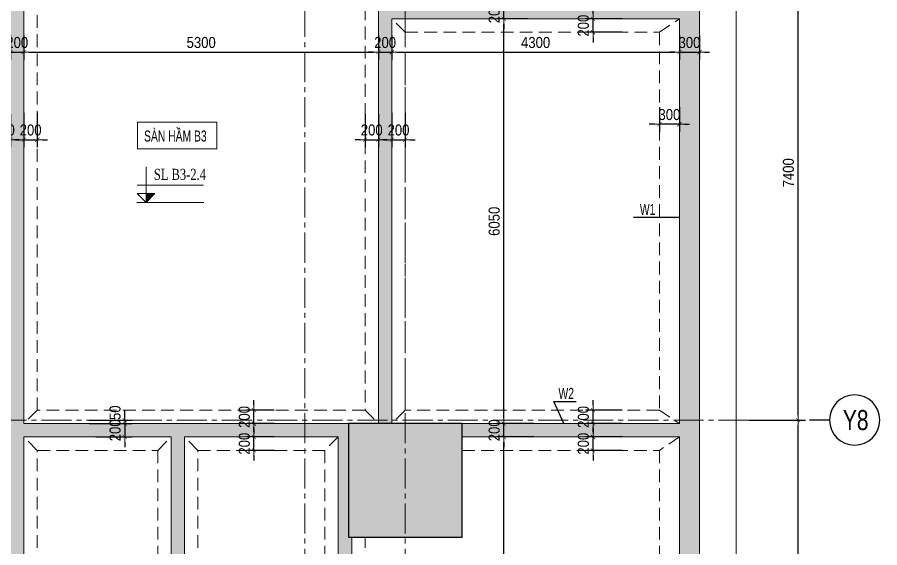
# Model space of a CAD drawing. Extents: x 512210 to 544733856, y -92216 to 2317910607.
# Drawn here: x 525969 to 538864, y -65683 to -57752 of the extents above; entities that cross this region are included whole.
import ezdxf
from ezdxf.enums import TextEntityAlignment as Align

# ---------------------------------------------------------------- set-up
doc = ezdxf.new("R2010")
doc.units = 0
doc.header["$LTSCALE"] = 300
doc.header["$MEASUREMENT"] = 0
doc.linetypes.add('CENTER2', pattern=[1.125, 0.75, -0.125, 0.125, -0.125])
doc.linetypes.add('HIDDEN2', pattern=[4.7625, 3.175, -1.5875])
doc.layers.get('0').update_dxf_attribs({"linetype": 'CONTINUOUS'})
doc.layers.get('DEFPOINTS').update_dxf_attribs({"linetype": 'CONTINUOUS'})
for name, color, linetype, lineweight in [('00-TT.Dim', 8, 'CONTINUOUS', 13), ('3-TEXT', 3, 'CONTINUOUS', 20), ('9', 252, 'CONTINUOUS', 9), ('NDC_S_AXIS', 5, 'CENTER2', 15), ('NDC_S_BEAM', 3, 'HIDDEN2', 20), ('NDC_S_DIM', 1, 'CONTINUOUS', 15), ('NDC_S_HATCH COLUMN AND WALL', 251, 'CONTINUOUS', 13), ('NDC_S_HATCH MATERIAL', 8, 'CONTINUOUS', 13), ('NDC_S_HIDDEN', 8, 'HIDDEN2', 20), ('NDC_S_SLAB', 2, 'CONTINUOUS', 18), ('Text chu', 2, 'CONTINUOUS', 25)]:
    doc.layers.add(name, color=color, linetype=linetype, lineweight=lineweight)
doc.layers.add('A-SYM', color=7, linetype='CONTINUOUS')
doc.layers.add('X-COL-B3$0$A-COL', color=2, linetype='CONTINUOUS')
doc.styles.add('02. TT-ArialS', font='3t-unicode.shx', dxfattribs={"width": 0.7})
doc.styles.add('Heerim', font='', dxfattribs={"width": 0.8})
doc.styles.add('NDC_ARIAL', font='arial.ttf', dxfattribs={"width": 0.85})
doc.styles.add('vntimeh.shx', font='vntimeh.shx', dxfattribs={"width": 0.65})
doc.styles.get('Heerim').set_extended_font_data('Dotum')
doc.dimstyles.new('NDC_1-75', dxfattribs={"dimscale": 75, "dimtxt": 2.2, "dimasz": 1, "dimexe": 1.5, "dimexo": 0, "dimgap": 0.8, "dimtad": 1, "dimdec": 0, "dimdsep": 46, "dimtxsty": 'NDC_ARIAL', "dimblk": 'DIMMARK', "dimcen": 49999.938995, "dimdle": 1.5, "dimclrd": 1, "dimclre": 1, "dimclrt": 3, "dimadec": 0, "dimazin": 0, "dimtfac": 1, "dimtdec": 0, "dimtix": 1, "dimtmove": 1, "dimatfit": 3, "dimfxl": 1, "dimarcsym": 0})

# ---------------------------------------------------------------- blocks, each defined once
blk = doc.blocks.new('DIMMARK')
at = {"layer": 'NDC_S_DIM', "color": 1}
blk.add_line((-1.5, 0), (1, 0), dxfattribs=at)
at = {"layer": 'NDC_S_DIM', "color": 2, "const_width": 0.1}
blk.add_lwpolyline([(-0.42, -0.42), (0.42, 0.42)], dxfattribs=at)
blk = doc.blocks.new('*D223')
at = {"layer": 'DEFPOINTS', "color": 0, "transparency": 16777216}
for p in [(527042, -63777), (527042, -63827), (527576, -63827)]:
    blk.add_point(p, dxfattribs=at)
at = {"layer": 'NDC_S_DIM', "color": 1, "lineweight": -2, "transparency": 16777216}
for p, q in [((527576, -63702), (527576, -63627)), ((527042, -63777), (527689, -63777)), ((527042, -63827), (527689, -63827)), ((527576, -63777), (527576, -63827)), ((527576, -63902), (527576, -63977))]:
    blk.add_line(p, q, dxfattribs=at)
at = {"layer": 'NDC_S_DIM', "color": 1, "lineweight": -2, "transparency": 16777216, "xscale": 75, "yscale": 75, "zscale": 75}
for p, rotation in [((527576, -63777), 270), ((527576, -63827), 90)]:
    blk.add_blockref('DIMMARK', p, dxfattribs=dict(at, rotation=rotation))
at = {"layer": 'NDC_S_DIM', "color": 3, "transparency": 16777216, "insert": (527432, -63664), "char_height": 165, "attachment_point": 5, "rotation": 90, "style": 'NDC_ARIAL'}
blk.add_mtext('50', dxfattribs=at)
blk = doc.blocks.new('*D224')
at = {"layer": 'DEFPOINTS', "color": 0, "transparency": 16777216}
for p in [(527042, -63827), (527144, -64027), (527576, -64027)]:
    blk.add_point(p, dxfattribs=at)
at = {"layer": 'NDC_S_DIM', "color": 1, "lineweight": -2, "transparency": 16777216}
for p, q in [((527576, -63752), (527576, -63677)), ((527042, -63827), (527689, -63827)), ((527576, -63827), (527576, -64027)), ((527144, -64027), (527689, -64027)), ((527576, -64102), (527576, -64177))]:
    blk.add_line(p, q, dxfattribs=at)
at = {"layer": 'NDC_S_DIM', "color": 1, "lineweight": -2, "transparency": 16777216, "xscale": 75, "yscale": 75, "zscale": 75}
for p, rotation in [((527576, -63827), 270), ((527576, -64027), 90)]:
    blk.add_blockref('DIMMARK', p, dxfattribs=dict(at, rotation=rotation))
at = {"layer": 'NDC_S_DIM', "color": 3, "transparency": 16777216, "insert": (527432, -63927), "char_height": 165, "attachment_point": 5, "rotation": 90, "style": 'NDC_ARIAL'}
blk.add_mtext('200', dxfattribs=at)
blk = doc.blocks.new('*D227')
at = {"layer": 'DEFPOINTS', "color": 0, "transparency": 16777216}
for p in [(535569, -59095), (535869, -59095), (535569, -59351)]:
    blk.add_point(p, dxfattribs=at)
at = {"layer": 'NDC_S_DIM', "color": 1, "lineweight": -2, "transparency": 16777216}
for p, q in [((535569, -59095), (535569, -59464)), ((535869, -59095), (535869, -59464)), ((535494, -59351), (535419, -59351)), ((535869, -59351), (535569, -59351)), ((535944, -59351), (536019, -59351))]:
    blk.add_line(p, q, dxfattribs=at)
at = {"layer": 'NDC_S_DIM', "color": 1, "lineweight": -2, "transparency": 16777216, "xscale": 75, "yscale": 75, "zscale": 75}
blk.add_blockref('DIMMARK', (535569, -59351), dxfattribs=at)
at = {"layer": 'NDC_S_DIM', "color": 1, "lineweight": -2, "transparency": 16777216, "xscale": 75, "yscale": 75, "zscale": 75, "rotation": 180}
blk.add_blockref('DIMMARK', (535869, -59351), dxfattribs=at)
at = {"layer": 'NDC_S_DIM', "color": 3, "transparency": 16777216, "insert": (535719, -59207), "char_height": 165, "attachment_point": 5, "style": 'NDC_ARIAL'}
blk.add_mtext('300', dxfattribs=at)
blk = doc.blocks.new('CT-A3')
at = {"layer": '9', "ltscale": 50}
h = blk.add_hatch(dxfattribs=at)
h.set_pattern_fill('ANSI31', color=256, scale=140.625054, style=0)
h.set_pattern_definition([(45, (-151568.963, -26075.813), (-12.4296162, 12.4296162), [])])
h.paths.add_polyline_path([(164, 160), (164, 0), (325, 160)])
for p, q in [((5, 314), (1200, 314)), ((1209, 0), (0, 0))]:
    blk.add_line(p, q, dxfattribs=at)
for points in [[(164, 643), (164, 0)], [(164, 0), (3, 160), (164, 160)], [(164, 0), (325, 160), (164, 160)]]:
    blk.add_lwpolyline(points, dxfattribs=at)
at = {"layer": '3-TEXT', "style": 'vntimeh.shx', "width": 0.75}
blk.add_attdef('CT', (305, 407), '', height=200, dxfattribs=at)
blk = doc.blocks.new('*D265')
at = {"layer": 'DEFPOINTS', "color": 0, "transparency": 16777216}
for p in [(526069, -58018), (531369, -58018), (531369, -58274)]:
    blk.add_point(p, dxfattribs=at)
at = {"layer": 'NDC_S_DIM', "color": 1, "lineweight": -2, "transparency": 16777216}
for p, q in [((526069, -58018), (526069, -58387)), ((531369, -58018), (531369, -58387)), ((526144, -58274), (531294, -58274))]:
    blk.add_line(p, q, dxfattribs=at)
at = {"layer": 'NDC_S_DIM', "color": 1, "lineweight": -2, "transparency": 16777216, "xscale": 75, "yscale": 75, "zscale": 75, "rotation": 180}
blk.add_blockref('DIMMARK', (526069, -58274), dxfattribs=at)
at = {"layer": 'NDC_S_DIM', "color": 1, "lineweight": -2, "transparency": 16777216, "xscale": 75, "yscale": 75, "zscale": 75}
blk.add_blockref('DIMMARK', (531369, -58274), dxfattribs=at)
at = {"layer": 'NDC_S_DIM', "color": 3, "transparency": 16777216, "insert": (528719, -58130), "char_height": 165, "attachment_point": 5, "style": 'NDC_ARIAL'}
blk.add_mtext('5300', dxfattribs=at)
blk = doc.blocks.new('*D266')
at = {"layer": 'DEFPOINTS', "color": 0, "transparency": 16777216}
for p in [(531369, -58018), (531569, -58023), (531569, -58274)]:
    blk.add_point(p, dxfattribs=at)
at = {"layer": 'NDC_S_DIM', "color": 1, "lineweight": -2, "transparency": 16777216}
for p, q in [((531369, -58018), (531369, -58387)), ((531569, -58023), (531569, -58387)), ((531294, -58274), (531219, -58274)), ((531369, -58274), (531569, -58274)), ((531644, -58274), (531719, -58274))]:
    blk.add_line(p, q, dxfattribs=at)
at = {"layer": 'NDC_S_DIM', "color": 1, "lineweight": -2, "transparency": 16777216, "xscale": 75, "yscale": 75, "zscale": 75}
blk.add_blockref('DIMMARK', (531369, -58274), dxfattribs=at)
at = {"layer": 'NDC_S_DIM', "color": 1, "lineweight": -2, "transparency": 16777216, "xscale": 75, "yscale": 75, "zscale": 75, "rotation": 180}
blk.add_blockref('DIMMARK', (531569, -58274), dxfattribs=at)
at = {"layer": 'NDC_S_DIM', "color": 3, "transparency": 16777216, "insert": (531469, -58130), "char_height": 165, "attachment_point": 5, "style": 'NDC_ARIAL'}
blk.add_mtext('200', dxfattribs=at)
blk = doc.blocks.new('*D267')
at = {"layer": 'DEFPOINTS', "color": 0, "transparency": 16777216}
for p in [(531569, -58023), (535869, -58023), (535869, -58274)]:
    blk.add_point(p, dxfattribs=at)
at = {"layer": 'NDC_S_DIM', "color": 1, "lineweight": -2, "transparency": 16777216}
for p, q in [((531569, -58023), (531569, -58387)), ((535869, -58023), (535869, -58387)), ((531644, -58274), (535794, -58274))]:
    blk.add_line(p, q, dxfattribs=at)
at = {"layer": 'NDC_S_DIM', "color": 1, "lineweight": -2, "transparency": 16777216, "xscale": 75, "yscale": 75, "zscale": 75, "rotation": 180}
blk.add_blockref('DIMMARK', (531569, -58274), dxfattribs=at)
at = {"layer": 'NDC_S_DIM', "color": 1, "lineweight": -2, "transparency": 16777216, "xscale": 75, "yscale": 75, "zscale": 75}
blk.add_blockref('DIMMARK', (535869, -58274), dxfattribs=at)
at = {"layer": 'NDC_S_DIM', "color": 3, "transparency": 16777216, "insert": (533719, -58130), "char_height": 165, "attachment_point": 5, "style": 'NDC_ARIAL'}
blk.add_mtext('4300', dxfattribs=at)
blk = doc.blocks.new('*D268')
at = {"layer": 'DEFPOINTS', "color": 0, "transparency": 16777216}
for p in [(535869, -58023), (536169, -58023), (536169, -58274)]:
    blk.add_point(p, dxfattribs=at)
at = {"layer": 'NDC_S_DIM', "color": 1, "lineweight": -2, "transparency": 16777216}
for p, q in [((535869, -58023), (535869, -58387)), ((536169, -58023), (536169, -58387)), ((535794, -58274), (535719, -58274)), ((535869, -58274), (536169, -58274)), ((536244, -58274), (536319, -58274))]:
    blk.add_line(p, q, dxfattribs=at)
at = {"layer": 'NDC_S_DIM', "color": 1, "lineweight": -2, "transparency": 16777216, "xscale": 75, "yscale": 75, "zscale": 75}
blk.add_blockref('DIMMARK', (535869, -58274), dxfattribs=at)
at = {"layer": 'NDC_S_DIM', "color": 1, "lineweight": -2, "transparency": 16777216, "xscale": 75, "yscale": 75, "zscale": 75, "rotation": 180}
blk.add_blockref('DIMMARK', (536169, -58274), dxfattribs=at)
at = {"layer": 'NDC_S_DIM', "color": 3, "transparency": 16777216, "insert": (536019, -58130), "char_height": 165, "attachment_point": 5, "style": 'NDC_ARIAL'}
blk.add_mtext('300', dxfattribs=at)
blk = doc.blocks.new('*D269')
at = {"layer": 'DEFPOINTS', "color": 0, "transparency": 16777216}
for p in [(531169, -59203), (531369, -59203), (531369, -59582)]:
    blk.add_point(p, dxfattribs=at)
at = {"layer": 'NDC_S_DIM', "color": 1, "lineweight": -2, "transparency": 16777216}
for p, q in [((531169, -59203), (531169, -59694)), ((531369, -59203), (531369, -59694)), ((531094, -59582), (531019, -59582)), ((531169, -59582), (531369, -59582)), ((531444, -59582), (531519, -59582))]:
    blk.add_line(p, q, dxfattribs=at)
at = {"layer": 'NDC_S_DIM', "color": 1, "lineweight": -2, "transparency": 16777216, "xscale": 75, "yscale": 75, "zscale": 75}
blk.add_blockref('DIMMARK', (531169, -59582), dxfattribs=at)
at = {"layer": 'NDC_S_DIM', "color": 1, "lineweight": -2, "transparency": 16777216, "xscale": 75, "yscale": 75, "zscale": 75, "rotation": 180}
blk.add_blockref('DIMMARK', (531369, -59582), dxfattribs=at)
at = {"layer": 'NDC_S_DIM', "color": 3, "transparency": 16777216, "insert": (531269, -59438), "char_height": 165, "attachment_point": 5, "style": 'NDC_ARIAL'}
blk.add_mtext('200', dxfattribs=at)
blk = doc.blocks.new('*D270')
at = {"layer": 'DEFPOINTS', "color": 0, "transparency": 16777216}
for p in [(531569, -59182), (531769, -59182), (531769, -59582)]:
    blk.add_point(p, dxfattribs=at)
at = {"layer": 'NDC_S_DIM', "color": 1, "lineweight": -2, "transparency": 16777216}
for p, q in [((531569, -59182), (531569, -59694)), ((531769, -59182), (531769, -59694)), ((531494, -59582), (531419, -59582)), ((531569, -59582), (531769, -59582)), ((531844, -59582), (531919, -59582))]:
    blk.add_line(p, q, dxfattribs=at)
at = {"layer": 'NDC_S_DIM', "color": 1, "lineweight": -2, "transparency": 16777216, "xscale": 75, "yscale": 75, "zscale": 75}
blk.add_blockref('DIMMARK', (531569, -59582), dxfattribs=at)
at = {"layer": 'NDC_S_DIM', "color": 1, "lineweight": -2, "transparency": 16777216, "xscale": 75, "yscale": 75, "zscale": 75, "rotation": 180}
blk.add_blockref('DIMMARK', (531769, -59582), dxfattribs=at)
at = {"layer": 'NDC_S_DIM', "color": 3, "transparency": 16777216, "insert": (531669, -59438), "char_height": 165, "attachment_point": 5, "style": 'NDC_ARIAL'}
blk.add_mtext('200', dxfattribs=at)
blk = doc.blocks.new('*D257')
at = {"layer": 'DEFPOINTS', "color": 0, "transparency": 16777216}
for p in [(525869, -58018), (526069, -58018), (526069, -58274)]:
    blk.add_point(p, dxfattribs=at)
at = {"layer": 'NDC_S_DIM', "color": 1, "lineweight": -2, "transparency": 16777216}
for p, q in [((525869, -58018), (525869, -58387)), ((526069, -58018), (526069, -58387)), ((525794, -58274), (525719, -58274)), ((525869, -58274), (526069, -58274)), ((526144, -58274), (526219, -58274))]:
    blk.add_line(p, q, dxfattribs=at)
at = {"layer": 'NDC_S_DIM', "color": 1, "lineweight": -2, "transparency": 16777216, "xscale": 75, "yscale": 75, "zscale": 75}
blk.add_blockref('DIMMARK', (525869, -58274), dxfattribs=at)
at = {"layer": 'NDC_S_DIM', "color": 1, "lineweight": -2, "transparency": 16777216, "xscale": 75, "yscale": 75, "zscale": 75, "rotation": 180}
blk.add_blockref('DIMMARK', (526069, -58274), dxfattribs=at)
at = {"layer": 'NDC_S_DIM', "color": 3, "transparency": 16777216, "insert": (525969, -58130), "char_height": 165, "attachment_point": 5, "style": 'NDC_ARIAL'}
blk.add_mtext('200', dxfattribs=at)
blk = doc.blocks.new('*D259')
at = {"layer": 'DEFPOINTS', "color": 0, "transparency": 16777216}
for p in [(525669, -59203), (525869, -59203), (525869, -59582)]:
    blk.add_point(p, dxfattribs=at)
at = {"layer": 'NDC_S_DIM', "color": 1, "lineweight": -2, "transparency": 16777216}
for p, q in [((525669, -59203), (525669, -59694)), ((525869, -59203), (525869, -59694)), ((525594, -59582), (525519, -59582)), ((525669, -59582), (525869, -59582)), ((525944, -59582), (526019, -59582))]:
    blk.add_line(p, q, dxfattribs=at)
at = {"layer": 'NDC_S_DIM', "color": 1, "lineweight": -2, "transparency": 16777216, "xscale": 75, "yscale": 75, "zscale": 75}
blk.add_blockref('DIMMARK', (525669, -59582), dxfattribs=at)
at = {"layer": 'NDC_S_DIM', "color": 1, "lineweight": -2, "transparency": 16777216, "xscale": 75, "yscale": 75, "zscale": 75, "rotation": 180}
blk.add_blockref('DIMMARK', (525869, -59582), dxfattribs=at)
at = {"layer": 'NDC_S_DIM', "color": 3, "transparency": 16777216, "insert": (525769, -59438), "char_height": 165, "attachment_point": 5, "style": 'NDC_ARIAL'}
blk.add_mtext('200', dxfattribs=at)
blk = doc.blocks.new('*D260')
at = {"layer": 'DEFPOINTS', "color": 0, "transparency": 16777216}
for p in [(526069, -59182), (526269, -59182), (526269, -59582)]:
    blk.add_point(p, dxfattribs=at)
at = {"layer": 'NDC_S_DIM', "color": 1, "lineweight": -2, "transparency": 16777216}
for p, q in [((526069, -59182), (526069, -59694)), ((526269, -59182), (526269, -59694)), ((525994, -59582), (525919, -59582)), ((526069, -59582), (526269, -59582)), ((526344, -59582), (526419, -59582))]:
    blk.add_line(p, q, dxfattribs=at)
at = {"layer": 'NDC_S_DIM', "color": 1, "lineweight": -2, "transparency": 16777216, "xscale": 75, "yscale": 75, "zscale": 75}
blk.add_blockref('DIMMARK', (526069, -59582), dxfattribs=at)
at = {"layer": 'NDC_S_DIM', "color": 1, "lineweight": -2, "transparency": 16777216, "xscale": 75, "yscale": 75, "zscale": 75, "rotation": 180}
blk.add_blockref('DIMMARK', (526269, -59582), dxfattribs=at)
at = {"layer": 'NDC_S_DIM', "color": 3, "transparency": 16777216, "insert": (526169, -59438), "char_height": 165, "attachment_point": 5, "style": 'NDC_ARIAL'}
blk.add_mtext('200', dxfattribs=at)
blk = doc.blocks.new('*D233')
at = {"layer": 'DEFPOINTS', "color": 0, "transparency": 16777216}
for p in [(529508, -64027), (529808, -64027), (529808, -64227)]:
    blk.add_point(p, dxfattribs=at)
at = {"layer": 'NDC_S_DIM', "color": 1, "lineweight": -2, "transparency": 16777216}
for p, q in [((529508, -63952), (529508, -63877)), ((529808, -64027), (529395, -64027)), ((529508, -64227), (529508, -64027)), ((529808, -64227), (529395, -64227)), ((529508, -64302), (529508, -64377))]:
    blk.add_line(p, q, dxfattribs=at)
at = {"layer": 'NDC_S_DIM', "color": 1, "lineweight": -2, "transparency": 16777216, "xscale": 75, "yscale": 75, "zscale": 75}
for p, rotation in [((529508, -64027), 270), ((529508, -64227), 90)]:
    blk.add_blockref('DIMMARK', p, dxfattribs=dict(at, rotation=rotation))
at = {"layer": 'NDC_S_DIM', "color": 3, "transparency": 16777216, "insert": (529364, -64127), "char_height": 165, "attachment_point": 5, "rotation": 90, "style": 'NDC_ARIAL'}
blk.add_mtext('200', dxfattribs=at)
blk = doc.blocks.new('*D234')
at = {"layer": 'DEFPOINTS', "color": 0, "transparency": 16777216}
for p in [(529508, -63627), (529808, -63627), (529808, -63827)]:
    blk.add_point(p, dxfattribs=at)
at = {"layer": 'NDC_S_DIM', "color": 1, "lineweight": -2, "transparency": 16777216}
for p, q in [((529508, -63552), (529508, -63477)), ((529808, -63627), (529395, -63627)), ((529508, -63827), (529508, -63627)), ((529808, -63827), (529395, -63827)), ((529508, -63902), (529508, -63977))]:
    blk.add_line(p, q, dxfattribs=at)
at = {"layer": 'NDC_S_DIM', "color": 1, "lineweight": -2, "transparency": 16777216, "xscale": 75, "yscale": 75, "zscale": 75}
for p, rotation in [((529508, -63627), 270), ((529508, -63827), 90)]:
    blk.add_blockref('DIMMARK', p, dxfattribs=dict(at, rotation=rotation))
at = {"layer": 'NDC_S_DIM', "color": 3, "transparency": 16777216, "insert": (529364, -63727), "char_height": 165, "attachment_point": 5, "rotation": 90, "style": 'NDC_ARIAL'}
blk.add_mtext('200', dxfattribs=at)
blk = doc.blocks.new('*D243')
at = {"layer": 'DEFPOINTS', "color": 0, "transparency": 16777216}
for p in [(533244, -64027), (533690, -64027), (533575, -69127)]:
    blk.add_point(p, dxfattribs=at)
at = {"layer": 'NDC_S_DIM', "color": 1, "lineweight": -2, "transparency": 16777216}
for p, q in [((533690, -64027), (533132, -64027)), ((533244, -69052), (533244, -64102)), ((533575, -69127), (533132, -69127))]:
    blk.add_line(p, q, dxfattribs=at)
at = {"layer": 'NDC_S_DIM', "color": 1, "lineweight": -2, "transparency": 16777216, "xscale": 75, "yscale": 75, "zscale": 75}
for p, rotation in [((533244, -64027), 90), ((533244, -69127), 270)]:
    blk.add_blockref('DIMMARK', p, dxfattribs=dict(at, rotation=rotation))
at = {"layer": 'NDC_S_DIM', "color": 3, "transparency": 16777216, "insert": (533100, -66577), "char_height": 165, "attachment_point": 5, "rotation": 90, "style": 'NDC_ARIAL'}
blk.add_mtext('5100', dxfattribs=at)
blk = doc.blocks.new('*D244')
at = {"layer": 'DEFPOINTS', "color": 0, "transparency": 16777216}
for p in [(533244, -63827), (533694, -63827), (533690, -64027)]:
    blk.add_point(p, dxfattribs=at)
at = {"layer": 'NDC_S_DIM', "color": 1, "lineweight": -2, "transparency": 16777216}
for p, q in [((533244, -63752), (533244, -63677)), ((533694, -63827), (533132, -63827)), ((533244, -64027), (533244, -63827)), ((533690, -64027), (533132, -64027)), ((533244, -64102), (533244, -64177))]:
    blk.add_line(p, q, dxfattribs=at)
at = {"layer": 'NDC_S_DIM', "color": 1, "lineweight": -2, "transparency": 16777216, "xscale": 75, "yscale": 75, "zscale": 75}
for p, rotation in [((533244, -63827), 270), ((533244, -64027), 90)]:
    blk.add_blockref('DIMMARK', p, dxfattribs=dict(at, rotation=rotation))
at = {"layer": 'NDC_S_DIM', "color": 3, "transparency": 16777216, "insert": (533100, -63927), "char_height": 165, "attachment_point": 5, "rotation": 90, "style": 'NDC_ARIAL'}
blk.add_mtext('200', dxfattribs=at)
blk = doc.blocks.new('*D245')
at = {"layer": 'DEFPOINTS', "color": 0, "transparency": 16777216}
for p in [(533244, -57777), (533601, -57777), (533694, -63827)]:
    blk.add_point(p, dxfattribs=at)
at = {"layer": 'NDC_S_DIM', "color": 1, "lineweight": -2, "transparency": 16777216}
for p, q in [((533601, -57777), (533132, -57777)), ((533244, -63752), (533244, -57852)), ((533694, -63827), (533132, -63827))]:
    blk.add_line(p, q, dxfattribs=at)
at = {"layer": 'NDC_S_DIM', "color": 1, "lineweight": -2, "transparency": 16777216, "xscale": 75, "yscale": 75, "zscale": 75}
for p, rotation in [((533244, -57777), 90), ((533244, -63827), 270)]:
    blk.add_blockref('DIMMARK', p, dxfattribs=dict(at, rotation=rotation))
at = {"layer": 'NDC_S_DIM', "color": 3, "transparency": 16777216, "insert": (533100, -60802), "char_height": 165, "attachment_point": 5, "rotation": 90, "style": 'NDC_ARIAL'}
blk.add_mtext('6050', dxfattribs=at)
blk = doc.blocks.new('*D246')
at = {"layer": 'DEFPOINTS', "color": 0, "transparency": 16777216}
for p in [(533244, -57577), (533601, -57577), (533601, -57777)]:
    blk.add_point(p, dxfattribs=at)
at = {"layer": 'NDC_S_DIM', "color": 1, "lineweight": -2, "transparency": 16777216}
for p, q in [((533244, -57502), (533244, -57427)), ((533601, -57577), (533132, -57577)), ((533244, -57777), (533244, -57577)), ((533601, -57777), (533132, -57777)), ((533244, -57852), (533244, -57927))]:
    blk.add_line(p, q, dxfattribs=at)
at = {"layer": 'NDC_S_DIM', "color": 1, "lineweight": -2, "transparency": 16777216, "xscale": 75, "yscale": 75, "zscale": 75}
for p, rotation in [((533244, -57577), 270), ((533244, -57777), 90)]:
    blk.add_blockref('DIMMARK', p, dxfattribs=dict(at, rotation=rotation))
at = {"layer": 'NDC_S_DIM', "color": 3, "transparency": 16777216, "insert": (533100, -57677), "char_height": 165, "attachment_point": 5, "rotation": 90, "style": 'NDC_ARIAL'}
blk.add_mtext('200', dxfattribs=at)
blk = doc.blocks.new('*D251')
at = {"layer": 'DEFPOINTS', "color": 0, "transparency": 16777216}
for p in [(534577, -57777), (535012, -57777), (535012, -57977)]:
    blk.add_point(p, dxfattribs=at)
at = {"layer": 'NDC_S_DIM', "color": 1, "lineweight": -2, "transparency": 16777216}
for p, q in [((534577, -57702), (534577, -57627)), ((535012, -57777), (534465, -57777)), ((534577, -57977), (534577, -57777)), ((535012, -57977), (534465, -57977)), ((534577, -58052), (534577, -58127))]:
    blk.add_line(p, q, dxfattribs=at)
at = {"layer": 'NDC_S_DIM', "color": 1, "lineweight": -2, "transparency": 16777216, "xscale": 75, "yscale": 75, "zscale": 75}
for p, rotation in [((534577, -57777), 270), ((534577, -57977), 90)]:
    blk.add_blockref('DIMMARK', p, dxfattribs=dict(at, rotation=rotation))
at = {"layer": 'NDC_S_DIM', "color": 3, "transparency": 16777216, "insert": (534433, -57877), "char_height": 165, "attachment_point": 5, "rotation": 90, "style": 'NDC_ARIAL'}
blk.add_mtext('200', dxfattribs=at)
blk = doc.blocks.new('*D253')
at = {"layer": 'DEFPOINTS', "color": 0, "transparency": 16777216}
for p in [(534577, -64027), (535012, -64027), (535012, -64227)]:
    blk.add_point(p, dxfattribs=at)
at = {"layer": 'NDC_S_DIM', "color": 1, "lineweight": -2, "transparency": 16777216}
for p, q in [((534577, -63952), (534577, -63877)), ((535012, -64027), (534465, -64027)), ((534577, -64227), (534577, -64027)), ((535012, -64227), (534465, -64227)), ((534577, -64302), (534577, -64377))]:
    blk.add_line(p, q, dxfattribs=at)
at = {"layer": 'NDC_S_DIM', "color": 1, "lineweight": -2, "transparency": 16777216, "xscale": 75, "yscale": 75, "zscale": 75}
for p, rotation in [((534577, -64027), 270), ((534577, -64227), 90)]:
    blk.add_blockref('DIMMARK', p, dxfattribs=dict(at, rotation=rotation))
at = {"layer": 'NDC_S_DIM', "color": 3, "transparency": 16777216, "insert": (534433, -64127), "char_height": 165, "attachment_point": 5, "rotation": 90, "style": 'NDC_ARIAL'}
blk.add_mtext('200', dxfattribs=at)
blk = doc.blocks.new('*D254')
at = {"layer": 'DEFPOINTS', "color": 0, "transparency": 16777216}
for p in [(534577, -63627), (535012, -63627), (535012, -63827)]:
    blk.add_point(p, dxfattribs=at)
at = {"layer": 'NDC_S_DIM', "color": 1, "lineweight": -2, "transparency": 16777216}
for p, q in [((534577, -63552), (534577, -63477)), ((535012, -63627), (534465, -63627)), ((534577, -63827), (534577, -63627)), ((535012, -63827), (534465, -63827)), ((534577, -63902), (534577, -63977))]:
    blk.add_line(p, q, dxfattribs=at)
at = {"layer": 'NDC_S_DIM', "color": 1, "lineweight": -2, "transparency": 16777216, "xscale": 75, "yscale": 75, "zscale": 75}
for p, rotation in [((534577, -63627), 270), ((534577, -63827), 90)]:
    blk.add_blockref('DIMMARK', p, dxfattribs=dict(at, rotation=rotation))
at = {"layer": 'NDC_S_DIM', "color": 3, "transparency": 16777216, "insert": (534433, -63727), "char_height": 165, "attachment_point": 5, "rotation": 90, "style": 'NDC_ARIAL'}
blk.add_mtext('200', dxfattribs=at)
blk = doc.blocks.new('*U1')
for q in [(0, 0), (0, 2)]:
    blk.add_line((0, 4), q)
blk.add_circle((0, 9), 5)
at = {"style": 'Heerim', "width": 0.8}
blk.add_attdef('NO', text='', height=4, dxfattribs=at).set_placement((-0.01, 9.02), align=Align.MIDDLE_CENTER)
blk = doc.blocks.new('*D403')
at = {"layer": 'DEFPOINTS', "color": 0, "transparency": 16777216}
for p in [(536911, -63777), (537644, -63777), (536911, -69477)]:
    blk.add_point(p, dxfattribs=at)
at = {"layer": 'NDC_S_DIM', "color": 1, "lineweight": -2, "transparency": 16777216}
for p, q in [((536911, -63777), (537756, -63777)), ((537644, -69402), (537644, -63852)), ((536911, -69477), (537756, -69477))]:
    blk.add_line(p, q, dxfattribs=at)
at = {"layer": 'NDC_S_DIM', "color": 1, "lineweight": -2, "transparency": 16777216, "xscale": 75, "yscale": 75, "zscale": 75}
for p, rotation in [((537644, -63777), 90), ((537644, -69477), 270)]:
    blk.add_blockref('DIMMARK', p, dxfattribs=dict(at, rotation=rotation))
at = {"layer": 'NDC_S_DIM', "color": 3, "transparency": 16777216, "insert": (537499, -66627), "char_height": 165, "attachment_point": 5, "rotation": 90, "style": 'NDC_ARIAL'}
blk.add_mtext('5700', dxfattribs=at)
blk = doc.blocks.new('*D404')
at = {"layer": 'DEFPOINTS', "color": 0, "transparency": 16777216}
for p in [(536911, -56377), (537644, -56377), (536911, -63777)]:
    blk.add_point(p, dxfattribs=at)
at = {"layer": 'NDC_S_DIM', "color": 1, "lineweight": -2, "transparency": 16777216}
for p, q in [((536911, -56377), (537756, -56377)), ((537644, -63702), (537644, -56452)), ((536911, -63777), (537756, -63777))]:
    blk.add_line(p, q, dxfattribs=at)
at = {"layer": 'NDC_S_DIM', "color": 1, "lineweight": -2, "transparency": 16777216, "xscale": 75, "yscale": 75, "zscale": 75}
for p, rotation in [((537644, -56377), 90), ((537644, -63777), 270)]:
    blk.add_blockref('DIMMARK', p, dxfattribs=dict(at, rotation=rotation))
at = {"layer": 'NDC_S_DIM', "color": 3, "transparency": 16777216, "insert": (537499, -60077), "char_height": 165, "attachment_point": 5, "rotation": 90, "style": 'NDC_ARIAL'}
blk.add_mtext('7400', dxfattribs=at)

msp = doc.modelspace()

# ---------------------------------------------------------------- hatches: boundary and pattern name
at = {"layer": 'NDC_S_HATCH COLUMN AND WALL'}
msp.add_hatch(color=256, dxfattribs=at).paths.add_polyline_path([(532619, -63826.5), (530919, -63826.5), (530919, -65526.5), (532619, -65526.5)])
at = {"layer": 'NDC_S_HATCH MATERIAL'}
h = msp.add_hatch(dxfattribs=at)
h.set_pattern_fill('BT-01', color=256, scale=50, pattern_type=2)
h.set_pattern_definition([(50, (113231.98, 40708.9), (358.6301, -31.37607), [37.5, -412.5]), (355, (113231.98, 40708.9), (-69.37567, 376.09607), [30, -330]), (100.4514, (113261.86, 40706.3), (289.2547, 344.71977), [31.8701, -350.57106]), (46.1842, (113231.98, 40808.9), (533.62052, -82.7595), [56.25, -618.75]), (96.6356, (113276.44, 40802), (467.33135, 487.05894), [47.80514, -525.8565]), (351.1842, (113232, 40808.9), (467.331, 487.0593), [45, -495]), (21, (113281.98, 40783.9), (298.45353, -201.30945), [37.5, -412.5]), (326, (113281.98, 40783.9), (121.65767, 362.57502), [30, -330]), (71.4514, (113306.85, 40767.12), (420.11131, 161.26525), [31.8701, -350.57106]), (37.5, (113231.98, 40708.9), (6.079928, 166.446927), [0, -326, 0, -335, 0, -331.25]), (7.5, (113231.98, 40708.9), (131.53477, 197.205856), [0, -191, 0, -318.5, 0, -126.25]), (327.5, (113120.48, 40708.9), (266.91122, -11.277436), [0, -125, 0, -390, 0, -517.5]), (317.5, (113070.48, 40708.9), (291.59308, 50.05249), [0, -162.5, 0, -259, 0, -367.5]), (45, (113231.98, 40708.9), (-150.26019, 150.26019), []), (45, (113231.98, 40770.15), (-150.26019, 150.26019), [])])
h.paths.add_polyline_path([(515569, -51576.5), (515569, -69426.5), (520919, -69426.5), (520919, -69126.5), (520469, -69126.5), (520469, -66426.5), (523069, -66426.5), (523069, -69126.5), (521619, -69126.5), (521619, -69426.5), (531419, -69426.5), (531419, -69126.5), (530969, -69126.5), (530969, -65526.5), (530919, -65526.5), (530919, -63826.5), (526069, -63826.5), (526069, -51876.5), (531369, -51876.5), (531369, -55976.5), (531569, -55976.5), (531569, -54976.5), (535869, -54976.5), (535869, -57576.5), (531569, -57576.5), (531569, -56776.5), (531369, -56776.5), (531369, -63826.5), (531569, -63826.5), (531569, -57776.5), (535869, -57776.5), (535869, -63826.5), (532619, -63826.5), (532619, -64026.5), (535869, -64026.5), (535869, -69126.5), (532119, -69126.5), (532119, -69426.5), (536169, -69426.5), (536169, -51576.5)])
h.paths.add_polyline_path([(525869, -51876.5), (525869, -54776.5), (515869, -54776.5), (515869, -51876.5)], flags=16)
h.paths.add_polyline_path([(525869, -54976.5), (525869, -66226.5), (515869, -66226.5), (515869, -54976.5)], flags=16)
h.paths.add_polyline_path([(521669, -55976.5), (521669, -56776.5), (520869, -56776.5), (520869, -55976.5)], flags=0)
h.paths.add_polyline_path([(531569, -51876.5), (535869, -51876.5), (535869, -54776.5), (531569, -54776.5)], flags=16)
h.paths.add_polyline_path([(522169, -62876.5), (522169, -64676.5), (520369, -64676.5), (520369, -62876.5)], flags=0)
h.paths.add_polyline_path([(526069, -64026.5), (528269, -64026.5), (528269, -69126.5), (526069, -69126.5)], flags=16)
h.paths.add_polyline_path([(528469, -64026.5), (530769, -64026.5), (530769, -69126.5), (528469, -69126.5)], flags=16)
h.paths.add_polyline_path([(525869, -66426.5), (525869, -69126.5), (523269, -69126.5), (523269, -66426.5)], flags=16)
h.paths.add_polyline_path([(520269, -66426.5), (520269, -69126.5), (515869, -69126.5), (515869, -66426.5)], flags=16)

# ---------------------------------------------------------------- linework, layer by layer
at = {"layer": '00-TT.Dim'}
msp.add_lwpolyline([(527764.4, -59318.6), (528951.5, -59318.6), (528951.5, -59716.5), (527764.4, -59716.5)], close=True, dxfattribs=at)
at = {"layer": 'NDC_S_AXIS', "ltscale": 2}
for p, q in [((530269, -50171.6), (530269, -70467.5)), ((531769, -50171.6), (531769, -70467.5))]:
    msp.add_line(p, q, dxfattribs=at)
msp.add_lwpolyline([(536905, -63776.5), (514687.8, -63776.5)], dxfattribs=at)
at = {"layer": 'NDC_S_DIM', "color": 250}
msp.add_lwpolyline([(514749.6, -50358.8), (536719, -50358.8), (536719, -70374.7), (514749.6, -70374.7)], close=True, dxfattribs=at)
at = {"layer": 'NDC_S_HIDDEN', "ltscale": 0.2}
for points in [[(526269, -52176.5), (531169, -52176.5), (531169, -63626.5), (526269, -63626.5)], [(531769, -57976.5), (535569, -57976.5), (535569, -63626.5), (531769, -63626.5)], [(526269, -68826.5), (526269, -64226.5), (528069, -64226.5), (528069, -68826.5)], [(528669, -68826.5), (528669, -64226.5), (530569, -64226.5), (530569, -68826.5)]]:
    msp.add_lwpolyline(points, close=True, dxfattribs=at)
for points in [[(531769, -57976.5), (531569, -57776.5)], [(535569, -57976.5), (535869, -57776.5)], [(526269, -63626.5), (526069, -63826.5)], [(531169, -63626.5), (531369, -63826.5)], [(531769, -63626.5), (531569, -63826.5)], [(535569, -63626.5), (535869, -63826.5)], [(526269, -64226.5), (526069, -64026.5)], [(528069, -64226.5), (528269, -64026.5)], [(528669, -64226.5), (528469, -64026.5)], [(530769, -64026.5), (530569, -64226.5)], [(535869, -64026.5), (535569, -64226.5)], [(532619, -64226.5), (535569, -64226.5), (535569, -68826.5), (531169, -68826.5), (531169, -65526.5)]]:
    msp.add_lwpolyline(points, dxfattribs=at)
at = {"layer": 'NDC_S_SLAB'}
for p, q in [((526069, -51876.5), (526069, -63826.5)), ((535869, -63826.5), (535869, -57776.5)), ((526069, -63826.5), (526069, -63826.5)), ((526069, -63826.5), (531369, -63826.5)), ((531569, -63826.5), (535869, -63826.5)), ((534382.3, -63826.5), (534382.3, -63826.5))]:
    msp.add_line(p, q, dxfattribs=at)
for points in [[(520919, -69426.5), (515569, -69426.5), (515569, -51576.5), (536169, -51576.5), (536169, -69426.5), (521619, -69426.5)], [(531369, -51876.5), (531369, -63826.5)], [(531569, -63826.5), (531569, -57776.5)], [(531569, -57776.5), (535869, -57776.5)], [(532619, -64026.5), (535869, -64026.5), (535869, -69126.5), (530969, -69126.5), (530969, -69126.5), (530969, -65526.5)]]:
    msp.add_lwpolyline(points, dxfattribs=at)
for points in [[(526069, -69126.5), (526069, -64026.5), (526069, -64026.5), (528269, -64026.5), (528269, -69126.5)], [(528469, -69126.5), (528469, -64026.5), (530769, -64026.5), (530769, -64026.5), (530769, -69126.5), (530769, -69126.5)]]:
    msp.add_lwpolyline(points, close=True, dxfattribs=at)
at = {"layer": 'X-COL-B3$0$A-COL'}
msp.add_lwpolyline([(530919, -65526.5), (532619, -65526.5), (532619, -63826.5), (530919, -63826.5)], close=True, dxfattribs=at)

# ---------------------------------------------------------------- block references
at = {"layer": '3-TEXT'}
ref = msp.add_blockref('CT-A3', (527758.4, -60520), dxfattribs=dict(at, xscale=0.8289007083512843, yscale=0.8289007083512843, zscale=0.8289007083512843))
ref.add_attrib('CT', 'SL B3-2.4', (528011.1, -60182.7), dxfattribs={"layer": 'Text chu', "color": 0, "height": 165, "style": 'vntimeh.shx', "width": 0.75})
at = {"layer": 'A-SYM'}
ref = msp.add_blockref('*U1', (537814, -63773.3), dxfattribs=dict(at, xscale=-75.00000000000026, yscale=75.00000000000026, zscale=75.00000000000026, rotation=270))
ref.add_attrib('NO', 'Y8', dxfattribs={"layer": '0', "height": 300, "style": 'Heerim', "width": 0.8}).set_placement((538504.4, -63773.8), align=Align.MIDDLE_CENTER)

# ---------------------------------------------------------------- texts
at = {"layer": '00-TT.Dim', "color": 90, "style": '02. TT-ArialS', "width": 0.7}
for s, p in [('SÀN HẦM B3', (527865, -59609.7)), ('W1', (535277.8, -60706.9)), ('W2', (534060.4, -63457.9))]:
    msp.add_text(s, height=165, dxfattribs=at).set_placement(p)

# ---------------------------------------------------------------- dimensions: what is measured, and where the dimension line sits
at = {"layer": 'NDC_S_DIM'}
for base, p1, p2, picture, middle in [((537643.6, -56376.5), (536911.3, -63776.5), (536911.3, -56376.5), '*D404', (537499.3, -60076.5)), ((533244.2, -57576.5), (533601.3, -57776.5), (533601.3, -57576.5), '*D246', (533100, -57676.5)), ((534577, -57776.5), (535012.1, -57976.5), (535012.1, -57776.5), '*D251', (534432.8, -57876.5)), ((533244.2, -57776.5), (533694.2, -63826.5), (533601.3, -57776.5), '*D245', (533100, -60801.5)), ((529507.9, -63626.5), (529808.2, -63826.5), (529808.2, -63626.5), '*D234', (529363.7, -63726.5)), ((534577, -63626.5), (535012.1, -63826.5), (535012.1, -63626.5), '*D254', (534432.8, -63726.5)), ((527576.4, -64026.5), (527042.5, -63826.5), (527144, -64026.5), '*D224', (527432.1, -63926.5)), ((533244.2, -63826.5), (533690, -64026.5), (533694.2, -63826.5), '*D244', (533100, -63926.5)), ((537643.6, -63776.5), (536911.3, -69476.5), (536911.3, -63776.5), '*D403', (537499.3, -66626.5)), ((529507.9, -64026.5), (529808.2, -64226.5), (529808.2, -64026.5), '*D233', (529363.7, -64126.5)), ((533244.2, -64026.5), (533575.1, -69126.5), (533690, -64026.5), '*D243', (533100, -66576.5)), ((534577, -64026.5), (535012.1, -64226.5), (535012.1, -64026.5), '*D253', (534432.8, -64126.5))]:
    dim = msp.add_linear_dim(base=base, p1=p1, p2=p2, angle=90, dimstyle='NDC_1-75', dxfattribs=at)
    dim.commit()
    dim.dimension.update_dxf_attribs({"geometry": picture, "text_midpoint": middle})
for base, p1, p2, picture, middle in [((526069, -58274.2), (525869, -58017.9), (526069, -58017.9), '*D257', (525969, -58130)), ((531369, -58274.2), (526069, -58017.9), (531369, -58017.9), '*D265', (528719, -58129.9)), ((531569, -58274.2), (531369, -58017.9), (531569, -58023.1), '*D266', (531469, -58130)), ((535869, -58274.2), (531569, -58023.1), (535869, -58023.1), '*D267', (533719, -58129.9)), ((536169, -58274.2), (535869, -58023.1), (536169, -58023.1), '*D268', (536019, -58129.9)), ((526269, -59582), (526069, -59182.2), (526269, -59182.2), '*D260', (526169, -59437.7)), ((531769, -59582), (531569, -59182.2), (531769, -59182.2), '*D270', (531669, -59437.7)), ((535569, -59351.4), (535869, -59095.1), (535569, -59095.1), '*D227', (535719, -59207.1)), ((525869, -59582), (525669, -59203.4), (525869, -59203.4), '*D259', (525769, -59437.7)), ((531369, -59582), (531169, -59203.4), (531369, -59203.4), '*D269', (531269, -59437.7))]:
    dim = msp.add_linear_dim(base=base, p1=p1, p2=p2, dimstyle='NDC_1-75', dxfattribs=at)
    dim.commit()
    dim.dimension.update_dxf_attribs({"geometry": picture, "text_midpoint": middle})
dim = msp.add_linear_dim(base=(527576.4, -63826.5), p1=(527042.5, -63776.5), p2=(527042.5, -63826.5), angle=90, dimstyle='NDC_1-75', dxfattribs=at)
dim.commit()
dim.dimension.update_dxf_attribs({"geometry": '*D223', "text_midpoint": (527576.4, -63664), "dimtype": 160})

# ---------------------------------------------------------------- leaders
at = {"layer": 'NDC_S_BEAM'}
for points in [[(535869, -60744.4), (535516.6, -60744.4), (535183.2, -60744.4)], [(534140.2, -63826.5), (533991.7, -63495.4), (534325.1, -63495.4)]]:
    msp.add_leader(points, dimstyle='NDC_1-75', override={"dimgap": 0.8, "dimtad": 0}, dxfattribs=at)

doc.saveas('drawing.dxf')
